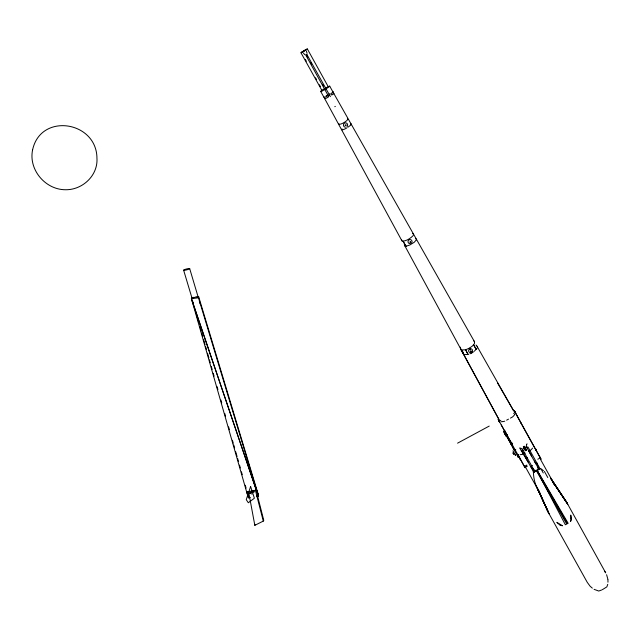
<?xml version="1.0" encoding="UTF-8"?>
<svg xmlns="http://www.w3.org/2000/svg" width="640" height="640" viewBox="0 0 640 640"><rect width="100%" height="100%" fill="white"/><g stroke="black" fill="none" stroke-linecap="round" stroke-linejoin="round"><path stroke-width="0.96" d="M256.624 496.664L258.424 496.4L258.448 495.2L198.72 296.888L197.024 296.832M250.312 497.584L248.512 497.84L247.192 491.928M607.96 582.192L607.944 579.8M404.288 244.808L499.104 419.752L460.848 349.32L460.312 347.152M198.72 296.888L198.504 297.832L258.424 496.4L256.616 495.728M526.712 444.728L526.232 446.448L528.856 451.12M607.752 584.328L606.848 586.872L602.32 589.712M462.816 351.744L462.728 352.68L464.016 354.608L468.12 354.472L465.576 349.792L461.496 349.952L464.016 354.608M329.616 85.976L333.688 93.304L333.24 93.92M401.664 239.72L401.576 240.12A14.872 3.52 -29.5 0 0 401.68 240.36L402.368 241.192C406.536 241.064 410.44 238.392 413.28 235.504M322.272 90.816L321.936 90.216L328.12 86.744M537.976 469.072L538.352 468.288L536.896 463.104L527.976 447L526.616 447.136L527.256 448.264M513.336 453.496L513.248 453.336M498.776 420.768L499.224 421.352M519.472 457.832L519.808 458.832L519.528 458.376M248.864 493.224L254.824 525.32L263.288 521.104L263.768 520.36L257.376 495.328M254.824 525.32L255.328 524.568M477.024 348.296L474.288 351.264M328.136 86.512L307.352 48.96L304.944 50.608M321.856 90.336L300.968 52.768L303.376 51.128M347.016 126.552L347.352 126.104A2.152 2.096 -77.8 0 0 346.28 123.008A2.152 2.096 -77.8 0 0 343.48 124.664A2.152 2.096 -77.8 0 0 345.528 127.184M411.432 243.016L411.76 242.592A2.056 1.984 -42.1 0 0 410.616 239.656A2.056 1.984 -42.1 0 0 408.016 241.624A2.056 1.984 -42.1 0 0 410.504 243.544M324.104 96.904C324.352 98.416 328.8 95.04 329.96 94.552M338.896 123.768C338.872 126.16 349.712 119.832 347.504 118.736M524.136 448.28C522.768 450.072 527.424 447.576 525.144 447.736M324.8 98.176C324.36 99.512 327.752 97.384 328.296 97.16M342.072 128.968C340.28 131.296 346.296 128.504 346.904 127.824M333.256 93.912L331.704 95.08L331.024 93.856L332.888 91.888L333.808 93.496L332.952 91.984M306.544 49.552L306.856 49.264L305.992 49.624M523.944 447.368C521.888 449.496 527.4 446.536 524.464 447.088M306.016 54.72L306.8 54.32M306.256 54.944L306.728 54.696M321.936 90.216L320.616 91.288L324 97.392M302.736 51.528L301.464 52.472L301.864 52.344M306.496 49.656L301.976 52.352M329.144 94.24L330.048 93.728M473.528 351.856L469.936 353.832M347.928 127.2L350.848 125.04L351.104 124.032M303.224 51.176L305.656 49.752M304.248 51.032L300.968 52.768M334.792 106.696L335.336 106.376M304.76 50.296L307.352 48.96M457.56 443.168L489.224 426.08M500.856 420.328L499.16 421.248L498.12 419.344L504.632 430.912M513.608 413.448L515.312 412.528L515.704 413.248L515.448 412.096M506.632 420.16L508.52 419.136M510.416 418.12L512.312 417.096A7.112 2.904 -28.2 0 0 514.28 415.064M504.704 430.896L503.504 431.536L504.92 430.656M506.232 433.736L504.624 431.128L505.28 431.96M506.512 434.232L506.768 435.032M507.624 435.528L506.216 436.424L507.408 435.776L504.832 431.512L505.112 431.96M506.656 434.736L507.456 435.888M509.752 441.784L510.448 443.056L511.864 442.296M510.448 443.056L511.016 444.104L512.44 443.344M511.016 444.104L511.24 444.512L512.656 443.744M511.24 444.512L514.328 450.32L515.768 449.552M526.472 444.296L527.152 443.928M327.104 95.408L327.76 95.056M525.528 449L526.512 450.328M525.336 450.376L526.344 450.024L525.208 450.136M523.12 450.48L522.488 449.336L521.64 450.392L523.16 453.104L524.736 452.264M524.968 453.168L523.096 454.168A7.032 3.096 -27.9 0 1 520.296 454.632M528.72 451.16L530.6 450.16A7.032 3.096 -27.8 0 0 532.52 448.104M514.328 450.32L518.264 457.328L519.696 456.56M501.216 424.928A541.12 5.496 61.1 0 1 524.352 466.4L526.872 465.056M537.816 459.224L540.344 457.88L541.096 459.272L539.736 456.888M532.472 465.456L530.576 466.464L523.16 453.104M535.632 463.776L536.832 462.984M535.336 471.352L533.792 472.256L540.12 468.896L536.856 463.04L538.848 469.152L537.568 466.816M538.496 469.672L540.12 468.896L538.44 468.448L538.12 469.336L536.736 470.176L534.32 470.64L530.512 466.344M326.192 95.936L326.88 95.6L326.208 95.952M258.424 496.4L191.408 298.624L198.504 297.832L196.184 296.8L191.408 298.624L256.344 490.08L246.664 492.04L191.408 298.624L191.64 297.672L193.456 297.328M470.056 349.816L469.192 348.264L465.576 349.792L468.12 354.472M601.6 590.016L598.744 591.04L594.08 589.328M333.088 93.2L333.688 93.304M350.432 124.128L351.032 124.016M537.632 470.256L537.176 470.416L568.136 523.288L567.464 523.696L537.128 470.504M250.184 492.728L254.384 491.728L250.112 492.408M406.352 246.152L409.864 244.968L414.256 242.264L416.44 239.736L415.72 238.44M406.336 246.152L404.648 245.864M526.08 466.752L526.52 466.688M412.512 233.504L413.608 234.288M513.36 453.536L513.448 453.696M515.104 412.208L514.872 411.568M534.232 470.48L535.112 470.592M504.72 431.048L506.592 434.376M520.376 448.12L522.112 448.656L524.704 453.344M248.512 497.84L246.664 492.04L252.096 494.048M475.944 345.04L476.36 345.232M473.584 340.56L474.576 341.864L474.408 343.664L472.44 346.016L469.448 348.104L470.288 349.672M592.336 588.144L590.152 586.28L587.28 582.376L548.552 512.848L538.448 490.128C534.68 484.376 533.416 477.272 533.336 470.488M333.536 93.088L332.888 91.888M543.448 470.68L540.856 468.648L543.248 472.952M518.264 457.328L517.672 456.2M304.736 54.704L303.352 53.008M535.976 449.336L536.152 449.776M513.528 453.832C514.736 455.808 512.192 451.344 513.168 453.192M535.848 449.152L536.136 449.736M505.432 434.976L504.168 432.696M554.736 484.8L566.272 501.768L550.416 477.8L554.256 484.72M553.088 482.376L567.112 503.088L605.712 572.872L604.64 571.296M506.736 434.632L507.264 435.56M551.48 479.432L567.112 503.088L552.536 481.064M550.416 477.8L567.808 504.496M544.392 471.408L547.8 477.552M526.56 465.488L527.192 466.52M306.392 51.248L307.088 53.304M535.544 449.328L536.16 450.44M476.568 345.424L513.632 410.784M505.104 431.656L505.2 432.2L505.008 431.848M497.464 382.848L513.768 411.024M513.536 448.68L513.304 448.288L513.616 448.88M512.92 447.448L513.592 448.736M504.808 432.864L505.328 433.784M333.872 93.6L474.576 341.864M506.824 435.12L507.12 435.64L506.736 434.872M498.832 420.656L499.104 421.136M506.872 435.128L507.072 435.536M519.552 458.376L519.768 458.76M518.52 454.504L518.872 455.12M499.552 421.944L499.32 421.528M506.16 435.352L507.832 438.328M524.568 446.84L524.2 446.176L524.728 447.136M469.168 348.272L470.04 349.824M533.408 469.024L534.712 471.352L534.32 470.64L533.792 472.256L530.544 466.4L534.264 470.544M519.808 458.216L520.464 459.336L519.512 457.648M506.112 435.176L509.56 441.384M515.2 454.832L515.52 455.408L512.936 450.784M540.176 457.672L526.624 433.344A46.136 0.408 60.9 0 1 522.112 425.168L514.232 410.648L517.352 416.232M306.848 54.416L330.408 96.64M525.976 449.8L524.208 446.624L525.584 449.088M524.384 446.496L524.832 447.728L524.04 448.048L523.304 446.712L523.864 447.72M525.56 450.768L524.84 449.48M499.472 421.792L499.744 422.288M506.464 434.144L512.384 444.712M520.992 423.128L520.712 422.624M528.544 450.552L531.576 456.008M524.832 447.304L525.264 448.08M523.656 447.344L525.08 449.904M527.056 457.592L533.856 469.832M305.352 59.464L306.32 61.208M315.552 77.808L316.52 79.56M319.432 84.8L320.408 86.544M519.64 447.952L528.24 462.256M525.224 466.624L539.976 493.192M524.352 466.4L525.128 467.776L519.064 456.76M508.208 439.008L513.016 447.552M540.4 459.2L554.904 485.32M534.408 461.112L538.016 467.624M528.72 451.008L535.328 462.912M306.688 55.424L307.656 57.168M310.56 62.408L311.528 64.152M322.672 84.224L323.64 85.968M536.968 470.4L541.288 478.176M524.384 452.768L527.408 458.224M505.464 432.6L504.624 431.128M503.472 431.44L506.216 436.424M535.832 449.184L535.432 449.128M305.784 55.056L328.664 96.52M505.864 433.08L505.208 431.888M504.304 431.992L505.896 434.872M515.008 412.04L514.744 411.56M535.456 449.104L535.68 449.52M505.448 432.64L505.728 433.152M460.896 349.4L463.408 354.04M324.808 98.856L401.952 240.896M506.752 434.944L507.208 435.456M606.6 574.696L607.92 579.464M535.976 485.416L549.376 514.184M536.8 487.176L548.552 512.848L537.616 488.936L547.88 511.44L538.448 490.128M256.344 490.08L258.432 496.112M251.736 475.352L258.448 495.2M246.664 492.04L248.52 497.544M183.632 270.192L191.936 297.912M189.696 268.608A3.136 0.456 -14.7 0 1 185.24 270.184A3.136 0.456 -14.7 0 1 185.056 269.408A3.136 0.456 -14.7 0 1 189.696 268.608L198.216 297.288M199.352 301.12L200.2 303.984M192.736 301.504L193.56 304.376M196.016 312.984L197.384 317.768M197.936 319.68L198.752 322.552M199.848 326.384L201.216 331.168M201.768 333.08L202.584 335.952M203.68 339.776L205.048 344.56M205.6 346.48L206.416 349.344M207.512 353.176L208.88 357.96M209.424 359.872L210.248 362.744M211.344 366.568L212.16 369.44M213.256 373.272L214.08 376.144M217.088 386.664L217.912 389.536M220.92 400.064L221.744 402.936M224.752 413.456L225.568 416.328M228.584 426.856L229.4 429.728M232.416 440.256L233.232 443.12M233.784 445.04L234.6 447.904M235.696 451.736L237.064 456.52M237.608 458.432L238.432 461.304M239.528 465.128L240.344 468M241.44 471.832L242.264 474.704M245.272 485.224L246.096 488.096M255.392 490.192L263.288 521.104M477.144 346.4L477.344 347.28M329.736 86.168A5.376 0.512 -30.5 0 1 325.424 89.168A5.376 0.512 -30.5 0 1 320.72 91.488M504.736 421.176A7.112 2.904 -28.2 0 1 502.976 421.616M502.44 421.688A7.112 2.904 -28.2 0 1 501.048 421.664M514.712 414.296A7.112 2.904 -28.2 0 1 514.528 414.672M540.344 457.88A542.976 6.728 60.7 0 1 517.352 416.232M253.48 490.952A2.848 0.976 -15.9 0 1 251.376 491.448M345.728 125.552C343.44 125.032 347.84 124.304 345.728 125.552M32.544 150.144C28.544 169.8 45.36 189.584 65.224 189.736C82.32 190.184 98.176 175.584 96.944 158.04C96.568 121.016 40.392 112.28 32.544 150.144M410.32 242.304C408.656 242.256 411.8 240.936 410.32 242.304M570.896 518.424L570.56 521.456L571.52 519.552L570.752 515.064L570.896 518.424M470.92 351.504C469.336 351.432 472.32 350.232 470.92 351.504M250.608 486.48L246.264 499.664L248.32 502.752L254.392 498.232L250.608 486.48M472.192 351.56L471.448 352.264A1.984 1.856 -31.9 0 1 468.616 351.008A1.984 1.856 -31.9 0 1 470.968 348.776A1.984 1.856 -31.9 0 1 472.192 351.56M536.872 470.576L536.488 470.864L566.776 524.072L565.36 524.744L536.872 470.576M562.448 525.704L560.28 525.44L556.84 522.352L562.448 525.704M505.36 434.008C504.792 433.208 506.192 435.544 505.36 434.008M476.24 349.456L473.616 344.824L476.24 349.456M505.12 433.712L504.872 433.136L505.12 433.712M471.784 352.936L470.912 351.384L471.784 352.936M405.88 246.232L403.152 241.248L405.872 246.232M324.904 98.68L324.224 97.44L324.904 98.68"/></g></svg>
